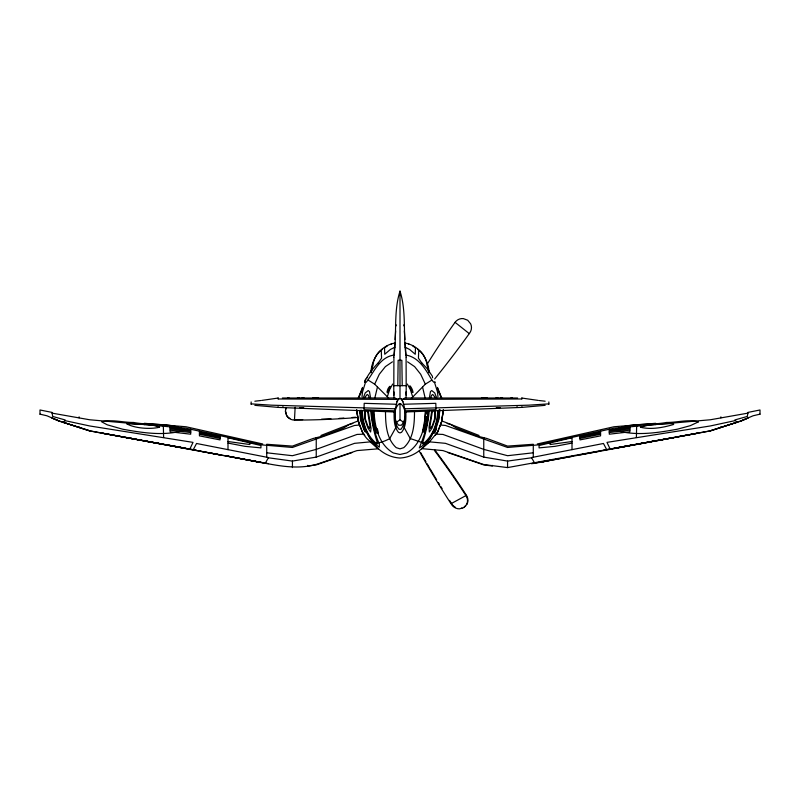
<?xml version="1.0" encoding="UTF-8"?>
<svg xmlns="http://www.w3.org/2000/svg" width="800" height="800" viewBox="0 0 800 800"><rect width="100%" height="100%" fill="white"/><g stroke="black" fill="none" stroke-linecap="round" stroke-linejoin="round"><path stroke-width="1.2" d="M393.91 357.15L393.82 385.67M397.77 385.67L398.16 360.27L401.84 360.27L402.23 385.67M437.69 410.43C437.5 422.72 432.98 436.56 422.73 444.01L422.44 443.17C425.95 432.57 428.35 421.59 429.25 410.43M438.38 410.38C438.08 424.55 432.02 440.46 419.32 447.91C423.82 436.55 428.15 424.39 428.44 411.81M393.47 411.6L394.1 411.94C394.05 418.8 393.84 426.73 398.45 432.3L400 432.9L401.55 432.3C406.14 426.74 406 418.81 405.85 411.96L406.53 411.6M395.01 411.58C394.92 417.43 394.83 424.15 398.68 428.94L400 429.46L401.32 428.94C406.79 420.29 405.91 407.45 401.41 398.63L398.59 398.63L397.63 399.48L394.5 412.02M295.14 407.26L294.47 420.08A747.66 722.19 0 0 0 358 417.47M385.5 411.86C385.55 424.2 386.44 438.84 396.22 447.65L400 448.84L403.78 447.65C413.56 438.84 414.45 424.2 414.5 411.86M425.25 412.09L424.53 421.22L422.49 432.1L423.74 432.03L426.93 421.47L427.94 410.43M393.78 357.15C397.23 335.43 393.23 312.16 400 291.14C406.77 312.16 402.77 335.43 406.22 357.15M393.95 397.77L393.99 391.93M394.12 353.78L394.79 343.22M395.05 339.52L395.63 330.88M406.22 386.15L406.05 397.77M425 421.13L425.76 416.78L426.51 416.78L426.42 421.83L424.72 427.88L423.69 428.97L424 425.7M425.82 410.7L424.67 423.06M395.97 325.94L396.21 324.87M362.04 396.68L362.47 392.07L365.55 382.16M438.42 410.24C437.79 431.92 423.62 456.7 400 458.03C376.38 456.7 362.21 431.92 361.58 410.24C361.78 424.07 367.61 439.17 379.32 447.21L379.32 443.86C374.69 433.87 372.17 422.83 371.53 411.81M439.59 409.39L438.6 419.19L433.86 433.06L434.8 433.06L436.59 428.69L435.94 428.69L438.85 419.41L439.88 409.51M372.48 367.06L372.84 364.69M443.26 409.93L441.79 421.58L437.47 432.44L435.26 435.42M442.29 417.67L441.79 421.3L439.79 426.43M441.79 420.74L443.26 410.01M441.79 420.97L442.98 412.25M395.54 408.8L271.41 405.17L251.15 403.87M636.39 437.52L636.65 426.27M427.4 410.7L426.58 413.97L425.84 411.5M429.39 397.97L430.48 391.53L431.75 390.55L434.74 392.96L436.7 397.95M377.47 386.95L374.87 397.8M396.42 404.26L364.19 403.33L364.01 409.71L395.06 410.84M431.7 411.09L430.36 420.24A10.93 1.87 -75.8 0 0 429.06 427.58L429.35 431.99L431.95 428.26L435.12 419.23A12.52 2.25 -84.6 0 0 435.34 411.03M370.96 372.45C372.94 364.68 373.84 355.85 380.64 350.44M370.91 372.75C371.53 358.8 380.6 345.59 394.94 343.04M424.81 422.96C422.65 434.67 417.59 446.89 406.73 452.94L400 454.48L393.27 452.94C378.97 444.66 374.61 426.89 374.09 411.44M367.37 377.78L367.58 377.03M734.84 422.93L736.93 422.24L734.84 419.96L747.25 416.45L747.92 413.14L710.3 419.77L613.96 428.23L537.27 444.98L507.56 447.46L445.43 425.45L440.33 425.03M441.7 421.37L441.04 423.2M371.13 372.25L372.36 368.15M363.28 397.89L365.23 392.95L368.21 390.55L369.48 391.53L370.57 397.97M394.43 354.99C379.69 356.9 374.19 371.87 366.32 382.16L364.58 382.16C367.62 374.89 372.9 368.42 378.38 362.73M364.58 382.16L365.53 379.14M388.63 398.4L387.34 396.74L389.66 389.55L392.69 384.03M365.78 410.64L365.37 412.68A9.09 1.64 84.6 0 0 365.48 419.23L367.7 425.78L369.59 428.5L369.91 425.78L367.8 412.68A9.64 1.78 85.4 0 0 367.32 411.21M430.64 397.77L431.6 395.3L432.76 394.46L435.46 397.77M439.7 426.69L437.72 431.78M358.21 398.28L362.53 387.43M362.53 388.17L359.92 394.73M196.54 450.28L193.31 449.62L196.54 443.48L268.48 457.56L265.38 463.1L268.48 463.66M437.62 432.01L428.8 442.7M285.99 408.03L285.42 411.34L286.63 415.71A9.05 8.74 0 0 0 294.47 420.08L294.47 419.66A747.66 722.19 0 0 0 302.71 419.61M285.73 409.08L285.99 408.45M396.9 401.86L398.68 399.03L400 398.5L401.32 399.03L403.1 401.86M358.64 397.68L359.49 395.71M358.92 397.38L361.36 391.74M387.34 396.74L374.67 384.17L379.32 374.25L385.38 366.63L392.43 361.84M364.49 397.77L367.2 394.46L368.36 395.3L369.32 397.77M378.3 362.84L381.57 358.17L381.28 350.56L382.16 349.3L381.43 349.82M434.64 379.03A951.74 951.74 0 0 0 469.26 333.61L469.79 332.87A9.05 9.05 0 0 0 470.67 323.86L467.7 320.24L463.31 318.59A9.05 9.05 0 0 0 455.07 322.33A747.66 747.66 0 0 0 427.62 363.48M447.19 423.45L451.07 424.61L455.88 427.77L477.08 436.03L487 438.52L507.56 446.1L533.28 444.27L533.28 457.26M411.37 398.4L425.33 384.17L431.88 380.09C425.77 369.56 418.75 357.01 405.57 354.99M434.88 450.04A747.66 697.58 44 0 1 466.45 495.32L451 503.72A951.74 887.98 44 0 1 419.22 451.11M421.63 448.79L428.54 442.94M402.37 399.48L404.86 397.99L517.64 398.02M464.08 507.26L465.79 505.87M400 403.77L401.32 404.14C406.53 409.43 406.53 419.95 401.32 425.24L398.68 425.24C393.47 419.95 393.47 409.43 398.68 404.14L400 403.77L400 419.73L396.4 422.41L395.76 427.71L389.66 438.67C376 445.73 369.08 444.3 362.38 432.01C361.45 429.55 358.71 422.75 358.51 421.86M193.02 449.62L189.89 448.98L193.02 442.38L89.7 425.96L65.16 420.68L63.07 422.24L65.16 422.93M387.44 345.77L384.53 347.89L384.74 354.27L390.41 349.45L394.9 347.22M405.88 411.96L521.75 407.4L545.15 405.34M390.77 344.35L391.4 344.07M710.3 430.79L741.12 420.9L747.92 418.04L741.12 420.98L710.3 430.92L533.28 463.53M741.12 420.9L753.09 415.78L760 414.16M320.94 435.47L357.04 421.36M352.81 423.45L348.93 424.61L344.12 427.77L322.92 436.03L313 438.52L292.44 446.1L266.72 444.27L266.72 457.26M268.34 457.77L292.44 461.08L316.24 457.1L354.57 443.33L370.25 441.87M429.52 442.16C423.07 444.25 416.46 440.18 410.34 438.67L404.24 427.71L403.6 422.41L400 419.73M736.37 422.43L710.3 430.83L507.56 467.59L483.76 464.54L442.96 450.59L422.08 448.66M351.85 452.67L316.24 464.9L307.65 466.02L307.65 465.39M517.29 406.84L516.75 406.95M537.27 443.98L613.96 426.77L655.63 423.3L655.63 424.64M572 437.75L539.07 445.51L539.07 447.88L555.01 446.34L572 443.09M579.97 436.37L600.56 431.97M609.29 430.11L629.88 427.69M734.84 420.68L710.3 425.96L606.98 442.38L610.11 448.98L606.98 449.62M579.97 438.43L600.56 434.27M579.97 437.35L600.56 433.08M609.29 431.27L629.88 428.87M603.46 450.28L606.69 449.62L603.46 443.48L531.52 457.56L534.62 463.1L531.52 463.66L551.62 460.02M609.29 432.53L629.88 430.15M546.69 461.09L539.07 462.5L572 456.35M645.32 442.7L640.45 443.62L652.78 441.32L648.76 442.13M645.09 442.67L615.88 448.1L646.42 442.63M661.39 439.83L673.72 437.54L665.4 439.02M613.96 448.31L634.45 444.58M646.42 442.43L664.01 439.27M657.08 440.68L698.28 433.08L677.68 436.76M254.85 401.21L260.71 400.53M303.7 407.62L299.82 407.63M429.75 441.87L445.43 443.33L483.76 457.1L507.56 461.08L531.66 457.77M461.36 508.22L462.03 508.13M248.38 460.02C272.32 464.18 297.18 471.77 320.94 462.84L357.04 450.59L378.37 448.79M572 441.53L550.12 444.52L550.12 442.51M533.28 452.79L507.56 455.71L483.76 449.38L442.96 434.43L436.14 434.15M548.85 403.87L528.59 405.17L404.46 408.8M282.36 398.02L395.14 397.99L397.63 399.48M261.72 400.42L278.25 398.04L278.25 398.79M495.84 398.03L498.16 397.99M510.85 398.03L512.37 397.99M521.75 407.4L521.93 406.74M500.18 407.63L496.3 407.62M363.86 434.15L357.04 434.43L316.24 449.38L292.44 455.71L266.72 452.79M404.94 410.84L435.99 409.71L435.81 403.33L403.58 404.26M297.38 398.03L299.82 397.99M312.73 398.03L318.6 398.03M359.67 425.03L354.57 425.45L292.44 447.46L262.73 444.98L186.04 428.23L89.7 419.77L52.08 413.14L52.75 416.45L65.16 419.96L65.16 420.68M481.43 398.03L487.27 398.03M402.5 399.38L521.93 398.98L521.93 398.02M403.79 324.87L404.03 325.94M435.42 382.16L433.68 382.16L431.88 380.09M393.78 385.67L406.22 385.67M397.5 399.38L278.07 398.98L278.07 398.02M301.84 397.99L304.16 398.03M500.18 397.99L502.62 398.03M287.63 397.99L289.15 398.03M254.85 405.34L278.25 407.41L394.15 411.96M278.25 407.4L278.07 406.74M170.12 427.69L190.71 430.11M170.12 430.15L190.71 432.53M170.12 428.87L190.71 431.27M538.28 400.42L521.75 398.04L521.75 398.79M539.29 400.53L545.15 401.21M283.25 406.95L282.71 406.84M228 441.53L249.88 444.52L249.88 442.51M266.72 463.53L89.7 430.92L58.88 420.98L52.08 418.04L58.88 420.92L89.7 430.79M132.25 438.55L101.72 433.08L184.12 448.1L154.91 442.67M262.73 462.65L89.7 430.83L63.63 422.43M153.58 442.43L126.28 437.54L138.61 439.83M165.55 444.58L186.04 448.31M209.21 452.83L220.03 454.85L199.44 451.01M228 443.09L244.99 446.34L260.93 447.88L260.93 445.51L228 437.75M199.44 434.27L220.03 438.43M199.44 433.08L220.03 437.35M199.44 431.97L220.03 436.37M262.73 443.98L186.04 426.77L144.37 423.3L144.37 424.64M40 414.16L46.91 415.78L58.88 420.9M405.06 343.04C419.4 345.59 428.47 358.8 429.09 372.75M442.96 421.36L479.06 435.47M448.15 452.67L483.76 464.9L492.35 466.02L492.35 465.39M405.1 347.22L409.59 349.45L415.26 354.27L415.47 347.89L412.56 345.77M408.6 344.07L409.23 344.35M405.5 412.02L404.99 411.58M368.12 380.09L374.67 384.17M407.57 361.84L414.62 366.63L420.68 374.25L425.33 384.17M418.57 349.82L417.84 349.3L418.72 350.56L418.43 358.17L421.7 362.84M370.48 442.16L377.92 448.66M455.07 322.33L469.26 333.61M421.62 362.73L427.34 368.81L432.35 376.19M419.36 350.44C426.16 355.85 427.06 364.68 429.04 372.45M364.74 435.42L362.53 432.44L358.21 421.58L356.74 409.93M407.31 384.03L410.34 389.55L412.66 396.74M427.16 364.69L427.52 367.06M440.51 395.71L441.36 397.68M438.64 391.74L441.08 397.38M440.08 394.73L437.47 388.17M437.47 387.43L441.79 398.28M359 423.3L357.02 412.25M434.19 410.68L434.59 412.68A9.09 1.64 -84.6 0 1 434.48 419.23L432.27 425.78L430.38 428.5L430.05 425.78L432.16 412.68A9.64 1.78 -85.4 0 1 432.64 411.21M427.64 368.15L428.87 372.25M434.45 382.16L437.53 392.07L437.96 396.68M432.42 377.03L432.63 377.78M368.26 411.09L371.02 428.26L370.62 431.99L368.02 428.26L364.84 419.23A12.52 2.25 84.6 0 1 364.62 411.03M422.53 386.95L425.14 397.93M370.7 410.42C371.62 421.58 373.99 432.58 377.53 443.17L377.23 444.01C366.98 436.58 362.48 422.68 362.28 410.43M163.61 437.52L163.35 426.27M406.01 391.93L406.22 395.3M359.77 410.7L360.57 413.97L360.51 410.7M356.74 410.01L358.21 420.74M285.42 410.91L286.63 415.28A9.05 8.74 0 0 0 289.94 418.48M359.5 410.38L360.58 419.93L363.98 429.91L365.51 432.11L361.54 419.06L360.76 410.18M373.16 410.52L374.23 422.28L375.85 428.69L377.31 428.69L378.49 433.06L376.47 433.06L376.1 432.04L373.35 420.83L372.56 411.05M404.37 330.88L404.95 339.52M405.21 343.22L405.88 353.78M406.09 357.15L406.18 385.67M760 414.23L760 409.98L747.92 412.42L747.92 413.25M747.92 417.25L747.92 418.07M720.9 416.85L720.9 417.86M720.9 426.83L720.9 427.55M629.88 426.86L629.88 431.81L609.29 434.2L609.29 429.23M629.88 445.58L609.29 449.27M600.56 431.13L600.56 435.87L579.97 439.9L579.97 435.62M600.56 451.01L579.97 454.81M572 437.35L572 449.67M548.85 401.94L548.85 404.46M507.56 461.08L507.56 467.59M483.76 437.64L483.76 457.1M400 291.14L400 398.5M393.78 386.15L393.78 395.3M316.24 437.64L316.24 457.1M292.44 461.08L292.44 467.59M251.15 401.94L251.15 404.46M228 437.35L228 449.67M220.03 435.62L220.03 439.9L199.44 435.87L199.44 431.13M190.71 429.23L190.71 434.2L170.12 431.81L170.12 426.86M190.71 449.27L170.12 445.58M79.1 416.85L79.1 417.86M79.1 426.83L79.1 427.55M52.08 413.25L52.08 412.42L40 409.98L40 414.23M52.08 417.25L52.08 418.07M355.65 417.23A747.66 722.19 0 0 1 352.13 417.51M343.9 418.08A747.66 722.19 0 0 1 339.2 418.36M330.97 418.8A747.66 722.19 0 0 1 321.55 419.18M449.53 500.37A951.74 887.98 44 0 0 451.42 503.3L451.5 504.49A9.05 8.45 44 0 0 459.37 508.86L463.66 507.69L467.05 504.06A9.05 8.45 44 0 0 466.45 495.32M442.09 488.59A951.74 887.98 44 0 1 440.86 486.62M439.64 484.65A951.74 887.98 44 0 1 438.43 482.67M436.62 479.7A951.74 887.98 44 0 1 434.81 476.72M434.21 475.73A951.74 887.98 44 0 1 430.06 468.76M429.47 467.76A951.74 887.98 44 0 1 427.12 463.76M425.96 461.76A951.74 887.98 44 0 1 422.49 455.73M421.91 454.72A951.74 887.98 44 0 1 420.77 452.71M466.64 504.49A9.05 8.45 44 0 0 466.04 495.74A747.66 697.58 44 0 0 434.47 450.47M455.33 507.26A9.05 8.45 44 0 1 451.91 504.06M412.82 392.35L411.99 391.78A4.01 0.56 72.1 0 1 411.02 389.25C407.13 381.09 413.48 389.58 412.82 392.35M387.25 391.78L387.29 392.83L388.01 391.78A4.01 0.56 -72.1 0 0 388.98 389.25C392.59 382.93 387.02 388.08 387.25 391.78M673.19 424.58C662.91 427.65 650.91 429.87 640.45 427.22L648.76 425.03L661.39 423.83L671.49 423.58L673.15 423.78L673.72 424.2L673.19 424.58M697.96 422.09L690.28 425.68L677.47 429.17C657.83 432.74 636.88 436.1 617.29 430.72L615.88 429.39C631.18 422.35 650.17 425.65 666.55 422.45C676.92 422.61 688.2 419.04 698.28 421.86L697.96 422.09M183.14 430.25L182.71 430.72C163.12 436.1 142.17 432.74 122.53 429.17L107.24 424.82L101.72 421.86C111.8 419.04 123.08 422.61 133.45 422.45C149.83 425.66 168.82 422.35 184.12 429.39L183.18 430.23M126.85 423.78C133.78 428.11 149.83 429.63 159.55 427.22L154.68 425.59L147.22 424.59L126.85 423.78M360.92 416.78L360.77 419.75L364.13 428.97L360.93 416.78M159.55 443.62L147.22 441.41L159.55 443.62M260.93 462.5L228 456.19L260.93 462.5"/></g></svg>
